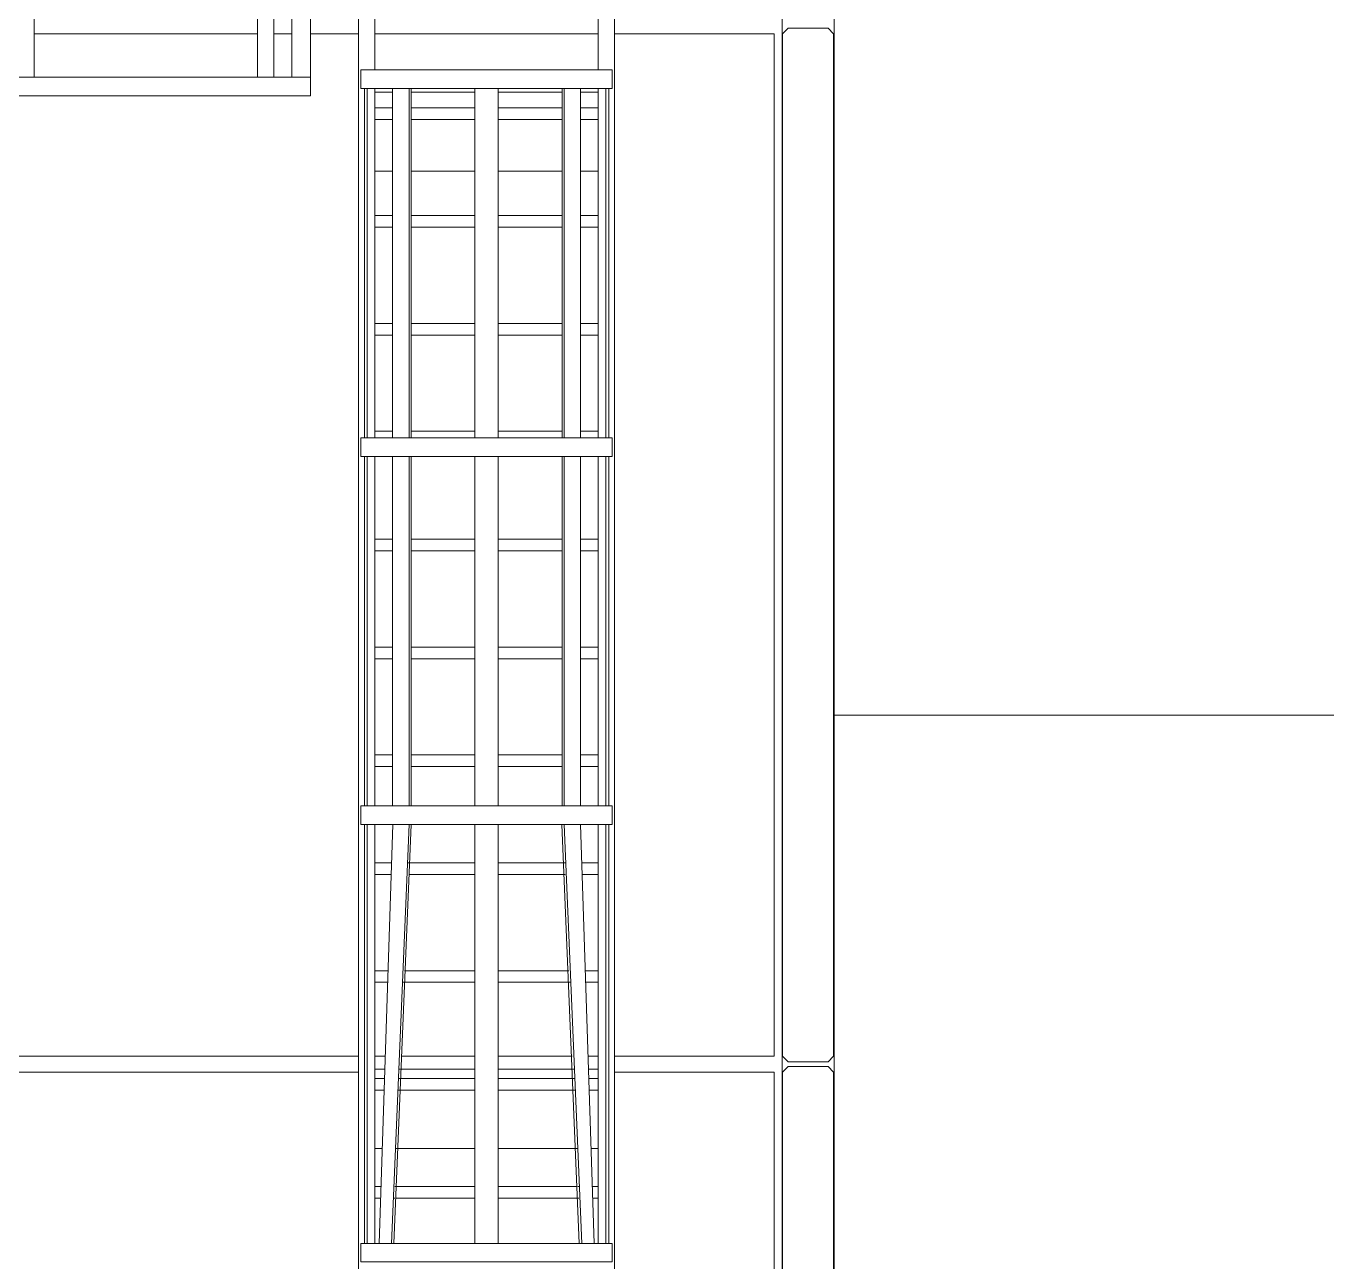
# Model space of a CAD drawing. Header units: metres. Extents: x -199 to 506, y -5 to 23.
# Drawn here: x 499.01 to 502.559, y 2.508 to 5.88 of the extents above; entities that cross this region are included whole.
import ezdxf

# ---------------------------------------------------------------- set-up
doc = ezdxf.new("R2010")
doc.units = ezdxf.units.M
doc.linetypes.add('01_Grid', pattern=[1.74, 1.2, -0.27, 0, -0.27])
for name, color, linetype, lineweight in [('03EJES-1', 1, '01_Grid', 5), ('06MUREXT', 92, 'Continuous', 9), ('55BARANDAL', 8, 'Continuous', 5), ('70LINEA', 1, 'Continuous', 13)]:
    doc.layers.add(name, color=color, linetype=linetype, lineweight=lineweight)

# ---------------------------------------------------------------- blocks, each defined once
blk = doc.blocks.new('Ladder - Double - Double With Cage-7260432-601rSouthElevEjeF Paint')
at = {"layer": '55BARANDAL'}
for p, q in [((193.5935, 6.7592), (193.5935, 5.74)), ((193.6443, 6.7592), (193.6443, 5.74)), ((192.8903, 6.2242), (192.8903, 5.74)), ((193.4999, 5.74), (193.4999, 6.2242)), ((193.5443, 6.2242), (193.5443, 5.74)), ((193.7751, 0.0602), (193.7751, 6.2242)), ((193.8195, 6.2242), (193.8195, 5.7602)), ((194.4291, 5.7602), (194.4291, 6.2242)), ((194.4736, 6.2242), (194.4736, 0.0602)), ((193.7814, 5.7602), (193.7814, 5.7094)), ((193.7814, 5.7602), (194.4672, 5.7602)), ((194.4672, 5.7094), (194.4672, 5.7602)), ((192.6951, 5.74), (193.5935, 5.74)), ((193.6443, 5.74), (193.5935, 5.74)), ((193.6443, 5.74), (193.6443, 5.6892)), ((193.6443, 5.6892), (192.6443, 5.6892)), ((194.4672, 5.7094), (193.7814, 5.7094)), ((193.791, 5.7094), (193.791, 4.7565)), ((193.7989, 4.7565), (193.7989, 5.7094)), ((193.8195, 5.7094), (193.8195, 4.7565)), ((193.8195, 5.6999), (193.8679, 5.6999)), ((193.8679, 5.7094), (193.8679, 4.7565)), ((193.9128, 5.7094), (193.9128, 4.7565)), ((193.9184, 4.7565), (193.9184, 5.71)), ((193.9184, 5.6999), (194.0926, 5.6999)), ((194.0926, 5.7094), (194.0926, 4.7564)), ((194.1561, 5.7095), (194.1561, 4.7565)), ((194.1561, 5.6999), (194.3295, 5.6999)), ((194.3303, 5.7094), (194.3303, 4.7559)), ((194.3359, 5.7094), (194.3359, 4.7565)), ((194.3808, 5.7094), (194.3808, 4.7565)), ((194.3808, 5.6999), (194.4291, 5.6999)), ((194.4291, 4.7565), (194.4291, 5.7094)), ((194.4498, 5.7094), (194.4498, 4.7565)), ((194.4577, 5.7094), (194.4577, 4.7565)), ((193.8679, 5.6571), (193.8195, 5.6571)), ((194.0926, 5.6571), (193.9184, 5.6571)), ((194.3303, 5.6571), (194.1561, 5.6571)), ((194.4291, 5.6571), (194.3808, 5.6571)), ((193.8195, 5.6254), (193.8679, 5.6254)), ((193.9184, 5.6254), (194.0926, 5.6254)), ((194.1561, 5.6254), (194.3303, 5.6254)), ((194.3808, 5.6254), (194.4291, 5.6254)), ((193.8679, 5.484), (193.8195, 5.484)), ((194.0926, 5.484), (193.9184, 5.484)), ((194.3303, 5.484), (194.1561, 5.484)), ((194.4291, 5.484), (194.3808, 5.484)), ((193.8679, 5.3628), (193.8195, 5.3628)), ((194.0926, 5.3628), (193.9184, 5.3628)), ((194.3303, 5.3628), (194.1561, 5.3628)), ((194.4291, 5.3628), (194.3808, 5.3628)), ((193.8195, 5.3311), (193.8679, 5.3311)), ((193.9184, 5.3311), (194.0926, 5.3311)), ((194.1561, 5.3311), (194.3303, 5.3311)), ((194.3808, 5.3311), (194.4291, 5.3311)), ((193.8679, 5.0686), (193.8195, 5.0686)), ((194.0926, 5.0686), (193.9184, 5.0686)), ((194.3303, 5.0686), (194.1561, 5.0686)), ((194.4291, 5.0686), (194.3808, 5.0686)), ((193.8195, 5.0368), (193.8679, 5.0368)), ((193.9184, 5.0368), (194.0926, 5.0368)), ((194.1561, 5.0368), (194.3303, 5.0368)), ((194.3808, 5.0368), (194.4291, 5.0368)), ((193.7814, 4.7565), (193.7814, 4.7057)), ((193.7814, 4.7565), (194.4672, 4.7565)), ((193.8679, 4.7743), (193.8195, 4.7743)), ((194.0926, 4.7743), (193.9184, 4.7743)), ((194.3303, 4.7743), (194.1561, 4.7743)), ((194.4291, 4.7743), (194.3808, 4.7743)), ((194.4672, 4.7057), (194.4672, 4.7565)), ((194.4672, 4.7057), (193.7814, 4.7057)), ((193.791, 4.7057), (193.791, 3.7528)), ((193.7989, 3.7528), (193.7989, 4.7057)), ((193.8195, 4.7057), (193.8195, 3.7528)), ((193.8679, 4.7057), (193.8679, 3.7528)), ((193.9128, 4.7057), (193.9128, 3.7528)), ((193.9184, 3.7528), (193.9184, 4.7063)), ((194.0926, 4.7057), (194.0926, 3.7528)), ((194.1561, 4.7058), (194.1561, 3.7528)), ((194.3303, 4.7057), (194.3303, 3.7528)), ((194.3359, 4.7057), (194.3359, 3.7528)), ((194.3808, 4.7057), (194.3808, 3.7528)), ((194.4291, 3.7528), (194.4291, 4.7057)), ((194.4498, 4.7057), (194.4498, 3.7528)), ((194.4577, 4.7057), (194.4577, 3.7528)), ((193.8679, 4.48), (193.8195, 4.48)), ((194.0926, 4.48), (193.9184, 4.48)), ((194.3303, 4.48), (194.1561, 4.48)), ((194.4291, 4.48), (194.3808, 4.48)), ((193.8195, 4.4483), (193.8679, 4.4483)), ((193.9184, 4.4483), (194.0926, 4.4483)), ((194.1561, 4.4483), (194.3303, 4.4483)), ((194.3808, 4.4483), (194.4291, 4.4483)), ((193.8679, 4.1857), (193.8195, 4.1857)), ((193.8195, 4.154), (193.8679, 4.154)), ((194.0926, 4.1857), (193.9184, 4.1857)), ((193.9184, 4.154), (194.0926, 4.154)), ((194.3303, 4.1857), (194.1561, 4.1857)), ((194.1561, 4.154), (194.3303, 4.154)), ((194.4291, 4.1857), (194.3808, 4.1857)), ((194.3808, 4.154), (194.4291, 4.154)), ((193.8679, 3.8915), (193.8195, 3.8915)), ((194.0926, 3.8915), (193.9184, 3.8915)), ((194.3303, 3.8915), (194.1561, 3.8915)), ((194.4291, 3.8915), (194.3808, 3.8915)), ((193.8195, 3.8597), (193.8679, 3.8597)), ((193.9184, 3.8597), (194.0926, 3.8597)), ((194.1561, 3.8597), (194.3303, 3.8597)), ((194.3808, 3.8597), (194.4291, 3.8597)), ((193.7814, 3.7528), (193.7814, 3.702)), ((193.7814, 3.7528), (194.4672, 3.7528)), ((194.4672, 3.702), (194.4672, 3.7528)), ((194.4672, 3.702), (193.7814, 3.702)), ((193.791, 3.702), (193.791, 2.559)), ((193.7989, 2.559), (193.7989, 3.702)), ((193.8195, 3.702), (193.8195, 2.559)), ((193.8683, 3.702), (193.8312, 2.559)), ((193.9132, 3.702), (193.8646, 2.559)), ((193.9188, 3.7018), (193.8714, 2.5585)), ((194.0926, 3.702), (194.0926, 2.5589)), ((194.1561, 3.7021), (194.1561, 2.559)), ((194.3773, 2.5585), (194.3299, 3.7018)), ((194.3355, 3.702), (194.3841, 2.559)), ((194.3804, 3.702), (194.4175, 2.559)), ((194.4291, 2.559), (194.4291, 3.702)), ((194.4498, 3.702), (194.4498, 2.559)), ((194.4577, 2.559), (194.4577, 3.702)), ((193.8649, 3.5972), (193.8195, 3.5972)), ((193.913, 3.5972), (193.9087, 3.5972)), ((194.0926, 3.5972), (193.9145, 3.5972)), ((194.3386, 3.5972), (194.1561, 3.5972)), ((194.4291, 3.5972), (194.3838, 3.5972)), ((193.8195, 3.5654), (193.864, 3.5654)), ((193.9131, 3.5654), (194.0926, 3.5654)), ((194.1561, 3.5654), (194.3389, 3.5654)), ((194.3848, 3.5654), (194.4291, 3.5654)), ((193.8554, 3.3029), (193.8195, 3.3029)), ((194.0926, 3.3029), (193.9002, 3.3029)), ((194.3485, 3.3029), (194.1561, 3.3029)), ((194.4291, 3.3029), (194.3934, 3.3029)), ((193.8195, 3.2712), (193.8543, 3.2712)), ((193.8949, 3.2712), (194.0926, 3.2712)), ((194.1561, 3.2712), (194.3539, 3.2712)), ((194.3944, 3.2712), (194.4291, 3.2712)), ((193.8195, 3.034), (193.8466, 3.034)), ((193.8848, 3.034), (193.8896, 3.034)), ((193.8936, 3.034), (194.0926, 3.034)), ((194.1561, 3.034), (194.3624, 3.034)), ((194.4021, 3.034), (194.4291, 3.034)), ((193.8458, 3.0086), (193.8195, 3.0086)), ((194.0926, 3.0086), (193.8858, 3.0086)), ((194.3595, 3.0086), (194.1561, 3.0086)), ((194.365, 3.0086), (194.3608, 3.0086)), ((194.4291, 3.0086), (194.4022, 3.0086)), ((193.8195, 2.9769), (193.8448, 2.9769)), ((193.8839, 2.9769), (194.0926, 2.9769)), ((194.1561, 2.9769), (194.36, 2.9769)), ((194.3613, 2.9769), (194.3664, 2.9769)), ((194.4039, 2.9769), (194.4291, 2.9769)), ((193.8396, 2.8181), (193.8195, 2.8181)), ((194.0926, 2.8181), (193.8773, 2.8181)), ((194.3666, 2.8181), (194.1561, 2.8181)), ((194.3733, 2.8181), (194.3682, 2.8181)), ((194.4291, 2.8181), (194.4091, 2.8181)), ((193.8363, 2.7144), (193.8195, 2.7144)), ((194.0926, 2.7144), (193.8738, 2.7144)), ((194.3709, 2.7144), (194.1561, 2.7144)), ((194.3775, 2.7144), (194.3736, 2.7144)), ((194.4291, 2.7144), (194.4124, 2.7144)), ((193.8195, 2.6826), (193.8352, 2.6826)), ((193.8698, 2.6826), (193.8738, 2.6826)), ((193.8765, 2.6826), (194.0926, 2.6826)), ((194.1561, 2.6826), (194.3761, 2.6826)), ((194.4135, 2.6826), (194.4291, 2.6826)), ((193.7814, 2.559), (193.7814, 2.5082)), ((193.7814, 2.559), (194.4672, 2.559)), ((194.4672, 2.5082), (194.4672, 2.559)), ((194.4672, 2.5082), (193.7814, 2.5082))]:
    blk.add_line(p, q, dxfattribs=at)

msp = doc.modelspace()

# ---------------------------------------------------------------- linework, layer by layer
at = {"layer": '03EJES-1'}
msp.add_line((501.214, -1.2192), (501.214, 19.6265), dxfattribs=at)
at = {"layer": '06MUREXT'}
for p, q in [((501.214, 13), (501.214, 0)), ((501.0723, 0), (501.0723, 10.8268)), ((504.714, 4), (501.214, 4))]:
    msp.add_line(p, q, dxfattribs=at)
at = {"layer": '70LINEA'}
for p, q in [((499.0323, 5.8583), (499.6419, 5.8583)), ((499.6864, 5.8583), (499.7356, 5.8583)), ((499.7864, 5.8583), (499.9171, 5.8583)), ((499.9616, 5.8583), (500.5712, 5.8583)), ((500.6156, 5.8583), (501.0506, 5.8583)), ((501.0506, 5.8583), (501.0506, 3.0697)), ((501.0723, 5.8583), (501.0733, 5.8583)), ((501.0723, 5.8583), (501.0723, 3.0697)), ((501.0886, 5.8737), (501.0733, 5.8583)), ((501.0733, 5.8583), (501.0733, 3.0697)), ((501.0733, 5.8583), (501.0733, 3.0697)), ((501.1977, 5.8737), (501.0886, 5.8737)), ((501.213, 5.8583), (501.1977, 5.8737)), ((501.213, 5.8583), (501.213, 3.0697)), ((501.213, 5.8583), (501.214, 5.8583)), ((501.213, 5.8583), (501.213, 3.0697)), ((501.214, 5.8583), (501.214, 3.0697)), ((499.9171, 3.0697), (495.1397, 3.0697)), ((499.9898, 3.0697), (499.9616, 3.0697)), ((500.2346, 3.0697), (500.0356, 3.0697)), ((500.5, 3.0697), (500.2981, 3.0697)), ((500.5712, 3.0697), (500.5429, 3.0697)), ((501.0506, 3.0697), (500.6156, 3.0697)), ((501.0733, 3.0697), (501.0723, 3.0697)), ((501.0733, 3.0697), (501.0886, 3.0544)), ((501.0886, 3.0544), (501.1977, 3.0544)), ((501.1977, 3.0544), (501.213, 3.0697)), ((501.214, 3.0697), (501.213, 3.0697)), ((495.1397, 3.0263), (499.9171, 3.0263)), ((500.6156, 3.0263), (501.0506, 3.0263)), ((501.0506, 3.0263), (501.0506, 0)), ((501.0723, 3.0263), (501.0733, 3.0263)), ((501.0723, 0), (501.0723, 3.0263)), ((501.0886, 3.0417), (501.0733, 3.0263)), ((501.0733, 0), (501.0733, 3.0263)), ((501.0733, 3.0263), (501.0733, 0)), ((501.1977, 3.0417), (501.0886, 3.0417)), ((501.213, 3.0263), (501.1977, 3.0417)), ((501.213, 3.0263), (501.213, 0)), ((501.213, 3.0263), (501.214, 3.0263)), ((501.213, 0), (501.213, 3.0263)), ((501.214, 3.0263), (501.214, 0))]:
    msp.add_line(p, q, dxfattribs=at)

# ---------------------------------------------------------------- block references
at = {"layer": '55BARANDAL'}
msp.add_blockref('Ladder - Double - Double With Cage-7260432-601rSouthElevEjeF Paint', (306.142, 0), dxfattribs=at)

doc.saveas('drawing.dxf')
